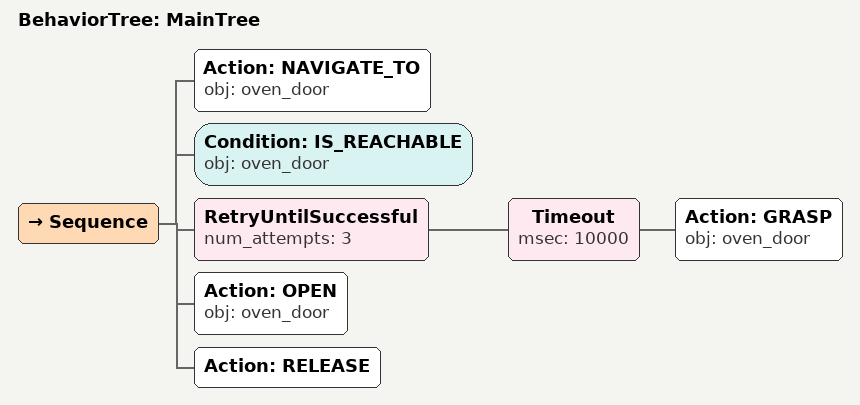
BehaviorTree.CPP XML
<root main_tree_to_execute="MainTree">
  <BehaviorTree ID="MainTree">
    <Sequence>
      <!-- Navigate to oven_door -->
      <Action ID="NAVIGATE_TO" obj="oven_door" />
      <!-- Check oven_door is reachable before GRASP -->
      <Condition ID="IS_REACHABLE" obj="oven_door" />
      <!-- Retry GRASP oven_door up to 3 attempts -->
      <RetryUntilSuccessful num_attempts="3">
        <!-- Timeout: GRASP oven_door within 10s -->
        <Timeout msec="10000">
          <!-- Grasp oven_door -->
          <Action ID="GRASP" obj="oven_door" />
        </Timeout>
      </RetryUntilSuccessful>
      <!-- Open oven_door -->
      <Action ID="OPEN" obj="oven_door" />
      <!-- Release -->
      <Action ID="RELEASE" />
    </Sequence>
  </BehaviorTree>
</root>
